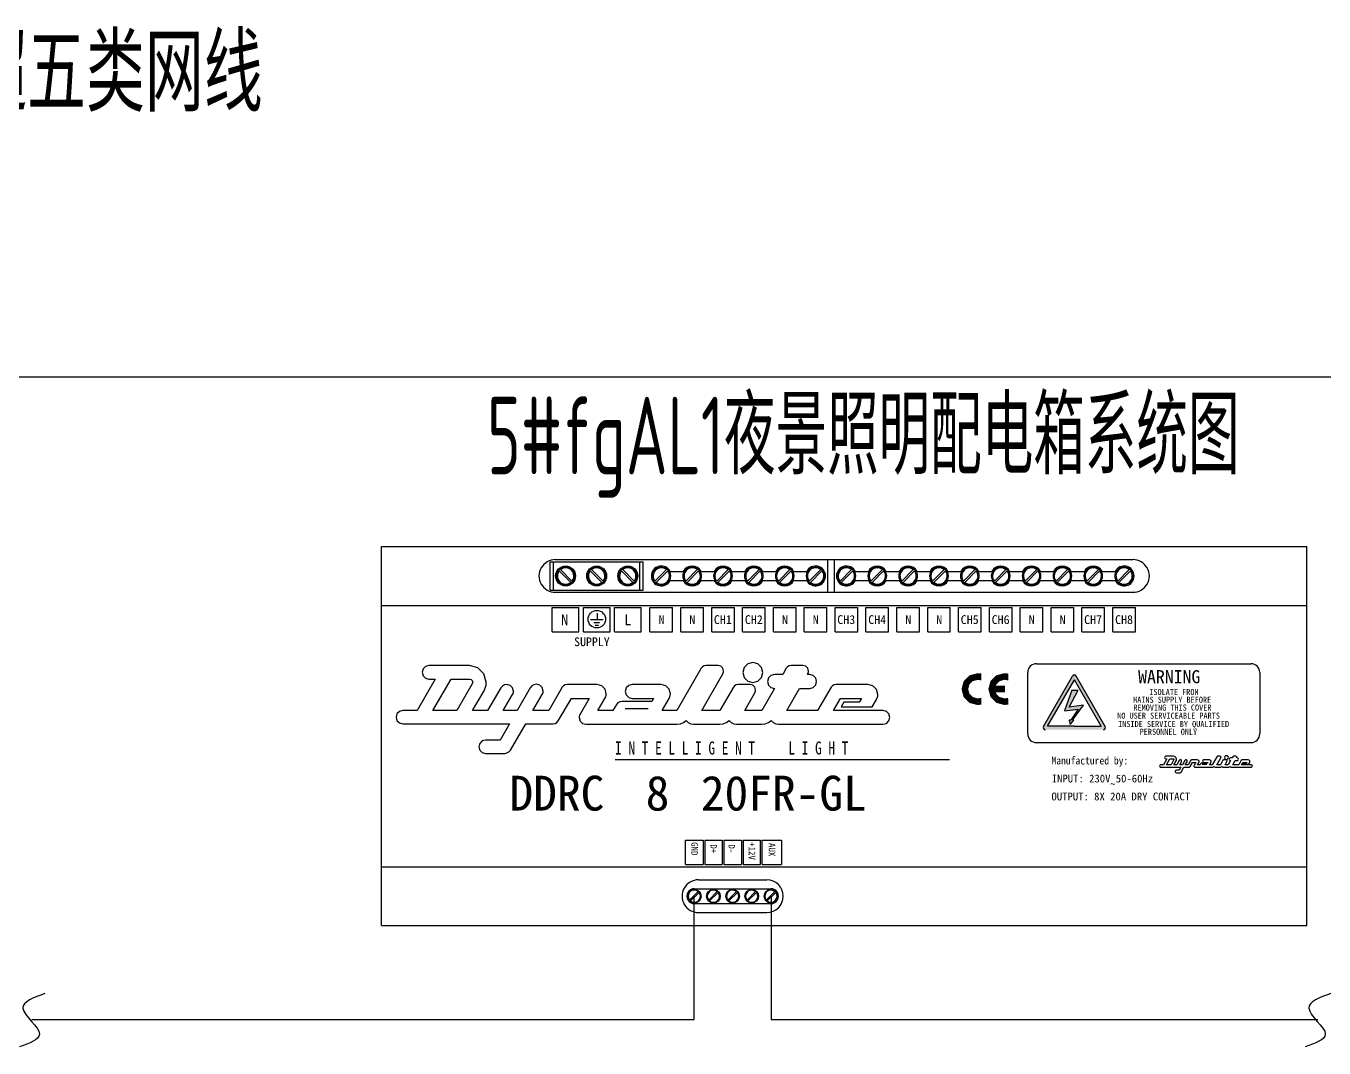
# Model space of a CAD drawing. Header units: millimetres. Extents: x -158656 to -149924, y -51573 to -51018.
# Drawn here: x -156824.8 to -156766.2, y -51272.1 to -51225.9 of the extents above; entities that cross this region are included whole.
import ezdxf

# ---------------------------------------------------------------- set-up
doc = ezdxf.new("R2010")
doc.units = ezdxf.units.MM
doc.header["$MEASUREMENT"] = 0
for name, color, linetype in [('FG-灯具', 3, 'Continuous'), ('kindalt-文字', 7, 'Continuous'), ('TKTEXT', 9, 'Continuous'), ('WIRING', 7, 'Continuous'), ('系统', 7, 'Continuous')]:
    doc.layers.add(name, color=color, linetype=linetype)
doc.styles.add('XD2008', font='xd-hzs.shx', dxfattribs={"width": 0.7, "bigfont": 'xd-hztxt.shx'})

# ---------------------------------------------------------------- blocks, each defined once
blk = doc.blocks.new('A$C3DF868BB')
at = {"layer": 'WIRING', "linetype": 'Continuous', "const_width": 0.0054}
for points in [[(0.0259, 0.0426), (0.0249, 0.0426), (0.0238, 0.0427), (0.0228, 0.0427), (0.0127, 0.04), (0.0055, 0.0328), (0.0028, 0.0227), (0.0055, 0.0126), (0.0127, 0.0054), (0.0228, 0.0027), (0.0239, 0.0027), (0.025, 0.0028), (0.0259, 0.0029), (0.0259, 0.007), (0.0249, 0.0068), (0.0238, 0.0068), (0.0228, 0.0067), (0.0147, 0.0089), (0.009, 0.0147), (0.0068, 0.0227), (0.009, 0.0308), (0.0147, 0.0365), (0.0228, 0.0387), (0.0238, 0.0387), (0.0249, 0.0386), (0.0259, 0.0384)], [(0.0643, 0.0426), (0.0634, 0.0427), (0.0623, 0.0428), (0.0613, 0.0428), (0.0512, 0.0401), (0.044, 0.0329), (0.0413, 0.0228), (0.044, 0.0127), (0.0512, 0.0055), (0.0613, 0.0028), (0.0624, 0.0028), (0.0635, 0.0029), (0.0644, 0.003), (0.0643, 0.007), (0.0633, 0.0069), (0.0623, 0.0068), (0.0613, 0.0068), (0.0532, 0.009), (0.0475, 0.0147), (0.0453, 0.0228), (0.0475, 0.0309), (0.0532, 0.0366), (0.0613, 0.0388), (0.0623, 0.0388), (0.0633, 0.0386), (0.0643, 0.0384)], [(0.0439, 0.0249), (0.0597, 0.0249), (0.0597, 0.0209), (0.0439, 0.0209)]]:
    blk.add_lwpolyline(points, close=True, dxfattribs=at)
at = {"layer": 'WIRING'}
blk.add_solid([(0.0439, 0.0249), (0.0597, 0.0249), (0.0439, 0.0209), (0.0597, 0.0209)], dxfattribs=at)

msp = doc.modelspace()

# ---------------------------------------------------------------- hatches: boundary and pattern name
at = {"layer": 'TKTEXT'}
h = msp.add_hatch(color=0, dxfattribs=at)
edge = h.paths.add_edge_path()
edge.add_ellipse((-156778.792, -51257.597), major_axis=(-0.0006, 0.0983), ratio=1, start_angle=59.66732, end_angle=179.49905)
edge.add_line((-156778.792, -51257.695), (-156777.48, -51257.699))
edge.add_line((-156777.48, -51257.699), (-156776.169, -51257.695))
edge.add_ellipse((-156776.169, -51257.597), major_axis=(0.0002, 0.0983), ratio=1, start_angle=180.27601, end_angle=300.10775)
edge.add_line((-156776.084, -51257.548), (-156777.395, -51255.276))
edge.add_ellipse((-156777.48, -51255.325), major_axis=(0, 0.0983), ratio=1, start_angle=-60, end_angle=60)
edge.add_line((-156777.566, -51255.276), (-156778.877, -51257.548))
h.paths.add_polyline_path([(-156777.48, -51255.443), (-156776.271, -51257.538), (-156777.48, -51257.542), (-156778.69, -51257.538)], flags=16)
h.paths.add_polyline_path([(-156777.597, -51255.917), (-156777.306, -51255.917), (-156777.719, -51256.686), (-156777.071, -51256.591), (-156777.57, -51257.266), (-156777.503, -51257.266), (-156777.678, -51257.455), (-156777.719, -51257.266), (-156777.638, -51257.266), (-156777.314, -51256.767), (-156777.922, -51256.848)], flags=0)

# ---------------------------------------------------------------- linework, layer by layer
at = {"layer": 'FG-灯具'}
msp.add_lwpolyline([(-156929.98, -51241.767), (-156760.663, -51241.767), (-156760.663, -51297.977), (-156929.98, -51297.977)], close=True, dxfattribs=at)
at = {"layer": 'TKTEXT', "color": 0}
for p, q in [((-156808.775, -51266.541), (-156808.775, -51249.428)), ((-156808.775, -51266.541), (-156808.775, -51249.428)), ((-156808.775, -51249.428), (-156766.977, -51249.428)), ((-156766.977, -51266.541), (-156766.977, -51249.428)), ((-156766.977, -51266.541), (-156766.977, -51249.428)), ((-156801.146, -51250.118), (-156796.957, -51250.118)), ((-156801.146, -51251.394), (-156801.146, -51250.118)), ((-156801.007, -51251.394), (-156801.007, -51250.118)), ((-156800.92, -51250.018), (-156774.832, -51250.018)), ((-156800.688, -51250.468), (-156800.17, -51250.987)), ((-156799.283, -51250.468), (-156798.764, -51250.987)), ((-156797.877, -51250.468), (-156797.359, -51250.987)), ((-156797.097, -51251.394), (-156797.097, -51250.118)), ((-156796.957, -51251.394), (-156796.957, -51250.118)), ((-156796.421, -51250.987), (-156795.902, -51250.468)), ((-156795.028, -51250.987), (-156794.509, -51250.468)), ((-156793.634, -51250.987), (-156793.116, -51250.468)), ((-156792.241, -51250.987), (-156791.722, -51250.468)), ((-156790.848, -51250.987), (-156790.329, -51250.468)), ((-156789.455, -51250.987), (-156788.936, -51250.468)), ((-156788.618, -51251.493), (-156788.618, -51250.018)), ((-156788.319, -51251.493), (-156788.319, -51250.018)), ((-156788.061, -51250.987), (-156787.543, -51250.468)), ((-156786.668, -51250.987), (-156786.149, -51250.468)), ((-156785.275, -51250.987), (-156784.756, -51250.468)), ((-156783.882, -51250.987), (-156783.363, -51250.468)), ((-156782.488, -51250.987), (-156781.969, -51250.468)), ((-156781.095, -51250.987), (-156780.576, -51250.468)), ((-156779.702, -51250.987), (-156779.183, -51250.468)), ((-156778.308, -51250.987), (-156777.79, -51250.468)), ((-156776.915, -51250.987), (-156776.396, -51250.468)), ((-156775.522, -51250.987), (-156775.003, -51250.468)), ((-156800.745, -51250.525), (-156800.226, -51251.043)), ((-156799.339, -51250.525), (-156798.82, -51251.043)), ((-156797.934, -51250.525), (-156797.415, -51251.043)), ((-156796.365, -51251.043), (-156795.846, -51250.525)), ((-156795.731, -51250.557), (-156795.142, -51250.557)), ((-156795.731, -51250.955), (-156795.142, -51250.955)), ((-156794.971, -51251.043), (-156794.453, -51250.525)), ((-156794.338, -51250.557), (-156793.749, -51250.557)), ((-156794.338, -51250.955), (-156793.749, -51250.955)), ((-156793.578, -51251.043), (-156793.059, -51250.525)), ((-156792.945, -51250.557), (-156792.356, -51250.557)), ((-156792.945, -51250.955), (-156792.356, -51250.955)), ((-156792.185, -51251.043), (-156791.666, -51250.525)), ((-156791.552, -51250.557), (-156790.962, -51250.557)), ((-156791.552, -51250.955), (-156790.962, -51250.955)), ((-156790.792, -51251.043), (-156790.273, -51250.525)), ((-156790.158, -51250.557), (-156789.569, -51250.557)), ((-156790.158, -51250.955), (-156789.569, -51250.955)), ((-156789.398, -51251.043), (-156788.879, -51250.525)), ((-156788.005, -51251.043), (-156787.486, -51250.525)), ((-156787.372, -51250.557), (-156786.783, -51250.557)), ((-156787.372, -51250.955), (-156786.783, -51250.955)), ((-156786.612, -51251.043), (-156786.093, -51250.525)), ((-156785.978, -51250.557), (-156785.389, -51250.557)), ((-156785.978, -51250.955), (-156785.389, -51250.955)), ((-156785.218, -51251.043), (-156784.7, -51250.525)), ((-156784.585, -51250.557), (-156783.996, -51250.557)), ((-156784.585, -51250.955), (-156783.996, -51250.955)), ((-156783.825, -51251.043), (-156783.306, -51250.525)), ((-156783.192, -51250.557), (-156782.603, -51250.557)), ((-156783.192, -51250.955), (-156782.603, -51250.955)), ((-156782.432, -51251.043), (-156781.913, -51250.525)), ((-156781.799, -51250.557), (-156781.209, -51250.557)), ((-156781.799, -51250.955), (-156781.209, -51250.955)), ((-156781.039, -51251.043), (-156780.52, -51250.525)), ((-156780.405, -51250.557), (-156779.816, -51250.557)), ((-156780.405, -51250.955), (-156779.816, -51250.955)), ((-156779.645, -51251.043), (-156779.127, -51250.525)), ((-156779.012, -51250.557), (-156778.423, -51250.557)), ((-156779.012, -51250.955), (-156778.423, -51250.955)), ((-156778.252, -51251.043), (-156777.733, -51250.525)), ((-156777.619, -51250.557), (-156777.03, -51250.557)), ((-156777.619, -51250.955), (-156777.03, -51250.955)), ((-156776.859, -51251.043), (-156776.34, -51250.525)), ((-156776.225, -51250.557), (-156775.636, -51250.557)), ((-156776.225, -51250.955), (-156775.636, -51250.955)), ((-156775.466, -51251.043), (-156774.947, -51250.525)), ((-156801.146, -51251.394), (-156796.957, -51251.394)), ((-156800.92, -51251.493), (-156774.832, -51251.493)), ((-156808.775, -51252.084), (-156766.977, -51252.084)), ((-156801.06, -51253.283), (-156801.06, -51252.182)), ((-156801.06, -51252.182), (-156799.854, -51252.182)), ((-156799.854, -51253.283), (-156799.854, -51252.182)), ((-156799.655, -51253.283), (-156799.655, -51252.182)), ((-156799.655, -51252.182), (-156798.448, -51252.182)), ((-156798.448, -51253.283), (-156798.448, -51252.182)), ((-156798.249, -51253.283), (-156798.249, -51252.182)), ((-156798.249, -51252.182), (-156797.043, -51252.182)), ((-156797.043, -51253.283), (-156797.043, -51252.182)), ((-156796.645, -51253.283), (-156796.645, -51252.182)), ((-156796.645, -51252.182), (-156795.622, -51252.182)), ((-156795.622, -51253.283), (-156795.622, -51252.182)), ((-156795.252, -51253.283), (-156795.252, -51252.182)), ((-156795.252, -51252.182), (-156794.229, -51252.182)), ((-156794.229, -51253.283), (-156794.229, -51252.182)), ((-156793.858, -51253.283), (-156793.858, -51252.182)), ((-156793.858, -51252.182), (-156792.835, -51252.182)), ((-156792.835, -51253.283), (-156792.835, -51252.182)), ((-156792.465, -51253.283), (-156792.465, -51252.182)), ((-156792.465, -51252.182), (-156791.442, -51252.182)), ((-156791.442, -51253.283), (-156791.442, -51252.182)), ((-156791.072, -51253.283), (-156791.072, -51252.182)), ((-156791.072, -51252.182), (-156790.049, -51252.182)), ((-156790.049, -51253.283), (-156790.049, -51252.182)), ((-156789.678, -51253.283), (-156789.678, -51252.182)), ((-156789.678, -51252.182), (-156788.656, -51252.182)), ((-156788.656, -51253.283), (-156788.656, -51252.182)), ((-156788.285, -51253.283), (-156788.285, -51252.182)), ((-156788.285, -51252.182), (-156787.262, -51252.182)), ((-156787.262, -51253.283), (-156787.262, -51252.182)), ((-156786.892, -51253.283), (-156786.892, -51252.182)), ((-156786.892, -51252.182), (-156785.869, -51252.182)), ((-156785.869, -51253.283), (-156785.869, -51252.182)), ((-156785.499, -51253.283), (-156785.499, -51252.182)), ((-156785.499, -51252.182), (-156784.476, -51252.182)), ((-156784.476, -51253.283), (-156784.476, -51252.182)), ((-156784.105, -51253.283), (-156784.105, -51252.182)), ((-156784.105, -51252.182), (-156783.083, -51252.182)), ((-156783.083, -51253.283), (-156783.083, -51252.182)), ((-156782.712, -51253.283), (-156782.712, -51252.182)), ((-156782.712, -51252.182), (-156781.689, -51252.182)), ((-156781.689, -51253.283), (-156781.689, -51252.182)), ((-156781.319, -51253.283), (-156781.319, -51252.182)), ((-156781.319, -51252.182), (-156780.296, -51252.182)), ((-156780.296, -51253.283), (-156780.296, -51252.182)), ((-156779.926, -51253.283), (-156779.926, -51252.182)), ((-156779.926, -51252.182), (-156778.903, -51252.182)), ((-156778.903, -51253.283), (-156778.903, -51252.182)), ((-156778.532, -51253.283), (-156778.532, -51252.182)), ((-156778.532, -51252.182), (-156777.509, -51252.182)), ((-156777.509, -51253.283), (-156777.509, -51252.182)), ((-156777.139, -51253.283), (-156777.139, -51252.182)), ((-156777.139, -51252.182), (-156776.116, -51252.182)), ((-156776.116, -51253.283), (-156776.116, -51252.182)), ((-156775.746, -51253.283), (-156775.746, -51252.182)), ((-156775.746, -51252.182), (-156774.723, -51252.182)), ((-156774.723, -51253.283), (-156774.723, -51252.182)), ((-156801.06, -51253.283), (-156799.854, -51253.283)), ((-156799.655, -51253.283), (-156798.448, -51253.283)), ((-156798.249, -51253.283), (-156797.043, -51253.283)), ((-156796.645, -51253.283), (-156795.622, -51253.283)), ((-156795.252, -51253.283), (-156794.229, -51253.283)), ((-156793.858, -51253.283), (-156792.835, -51253.283)), ((-156792.465, -51253.283), (-156791.442, -51253.283)), ((-156791.072, -51253.283), (-156790.049, -51253.283)), ((-156789.678, -51253.283), (-156788.656, -51253.283)), ((-156788.285, -51253.283), (-156787.262, -51253.283)), ((-156786.892, -51253.283), (-156785.869, -51253.283)), ((-156785.499, -51253.283), (-156784.476, -51253.283)), ((-156784.105, -51253.283), (-156783.083, -51253.283)), ((-156782.712, -51253.283), (-156781.689, -51253.283)), ((-156781.319, -51253.283), (-156780.296, -51253.283)), ((-156779.926, -51253.283), (-156778.903, -51253.283)), ((-156778.532, -51253.283), (-156777.509, -51253.283)), ((-156777.139, -51253.283), (-156776.116, -51253.283)), ((-156775.746, -51253.283), (-156774.723, -51253.283)), ((-156806.891, -51254.949), (-156806.932, -51255.103)), ((-156806.932, -51255.103), (-156806.891, -51255.259)), ((-156806.783, -51254.838), (-156806.891, -51254.949)), ((-156806.631, -51254.795), (-156806.783, -51254.838)), ((-156806.63, -51254.795), (-156806.631, -51254.795)), ((-156806.631, -51254.795), (-156806.628, -51254.795)), ((-156804.793, -51254.795), (-156806.631, -51254.795)), ((-156806.628, -51254.795), (-156806.63, -51254.795)), ((-156804.412, -51254.901), (-156804.793, -51254.795)), ((-156804.141, -51255.171), (-156804.412, -51254.901)), ((-156804.037, -51255.551), (-156804.141, -51255.171)), ((-156794.328, -51254.923), (-156795.429, -51256.825)), ((-156794.271, -51254.856), (-156794.328, -51254.923)), ((-156794.309, -51256.825), (-156793.354, -51255.173)), ((-156794.196, -51254.811), (-156794.271, -51254.856)), ((-156794.11, -51254.795), (-156794.196, -51254.811)), ((-156793.572, -51254.795), (-156794.11, -51254.795)), ((-156793.445, -51254.833), (-156793.572, -51254.795)), ((-156793.356, -51254.922), (-156793.445, -51254.833)), ((-156793.322, -51255.045), (-156793.356, -51254.922)), ((-156793.354, -51255.173), (-156793.337, -51255.133)), ((-156793.337, -51255.133), (-156793.326, -51255.089)), ((-156793.326, -51255.089), (-156793.322, -51255.045)), ((-156792.39, -51254.889), (-156792.451, -51255.115)), ((-156792.451, -51255.115), (-156792.39, -51255.341)), ((-156792.229, -51254.728), (-156792.39, -51254.889)), ((-156792.003, -51254.667), (-156792.229, -51254.728)), ((-156791.777, -51254.728), (-156792.003, -51254.667)), ((-156791.616, -51254.889), (-156791.777, -51254.728)), ((-156791.554, -51255.115), (-156791.616, -51254.889)), ((-156791.616, -51255.341), (-156791.554, -51255.115)), ((-156790.491, -51254.923), (-156790.645, -51255.205)), ((-156790.435, -51254.856), (-156790.491, -51254.923)), ((-156790.36, -51254.811), (-156790.435, -51254.856)), ((-156790.274, -51254.795), (-156790.36, -51254.811)), ((-156789.736, -51254.795), (-156790.274, -51254.795)), ((-156789.611, -51254.833), (-156789.736, -51254.795)), ((-156789.521, -51254.924), (-156789.611, -51254.833)), ((-156789.537, -51255.205), (-156789.518, -51255.167)), ((-156789.486, -51255.051), (-156789.521, -51254.924)), ((-156789.518, -51255.167), (-156789.501, -51255.128)), ((-156789.501, -51255.128), (-156789.49, -51255.09)), ((-156789.49, -51255.09), (-156789.486, -51255.051)), ((-156779.586, -51257.888), (-156779.586, -51255.109)), ((-156779.193, -51254.716), (-156769.503, -51254.716)), ((-156769.11, -51255.109), (-156769.11, -51257.888)), ((-156806.343, -51255.41), (-156807.157, -51256.825)), ((-156806.891, -51255.259), (-156806.783, -51255.369)), ((-156806.783, -51255.369), (-156806.631, -51255.41)), ((-156806.631, -51255.41), (-156806.63, -51255.41)), ((-156806.63, -51255.41), (-156806.627, -51255.41)), ((-156806.627, -51255.41), (-156806.625, -51255.41)), ((-156806.625, -51255.41), (-156806.343, -51255.41)), ((-156806.452, -51256.825), (-156805.626, -51255.41)), ((-156805.626, -51255.41), (-156804.793, -51255.41)), ((-156804.671, -51255.621), (-156805.37, -51256.825)), ((-156804.793, -51255.41), (-156804.722, -51255.429)), ((-156804.722, -51255.429), (-156804.672, -51255.48)), ((-156804.672, -51255.48), (-156804.652, -51255.551)), ((-156804.661, -51255.6), (-156804.671, -51255.621)), ((-156804.654, -51255.576), (-156804.661, -51255.6)), ((-156804.652, -51255.551), (-156804.654, -51255.576)), ((-156804.085, -51255.814), (-156804.05, -51255.685)), ((-156804.05, -51255.685), (-156804.037, -51255.551)), ((-156803.311, -51255.725), (-156803.378, -51255.807)), ((-156803.22, -51255.672), (-156803.311, -51255.725)), ((-156803.115, -51255.653), (-156803.22, -51255.672)), ((-156802.959, -51255.694), (-156803.115, -51255.653)), ((-156802.849, -51255.802), (-156802.959, -51255.694)), ((-156801.981, -51255.72), (-156802.052, -51255.807)), ((-156801.886, -51255.666), (-156801.981, -51255.72)), ((-156801.776, -51255.647), (-156801.886, -51255.666)), ((-156801.62, -51255.688), (-156801.776, -51255.647)), ((-156801.51, -51255.798), (-156801.62, -51255.688)), ((-156800.611, -51255.781), (-156801.219, -51256.825)), ((-156800.553, -51255.714), (-156800.611, -51255.781)), ((-156800.473, -51255.67), (-156800.553, -51255.714)), ((-156800.38, -51255.653), (-156800.473, -51255.67)), ((-156799.035, -51255.653), (-156800.38, -51255.653)), ((-156798.825, -51255.71), (-156799.035, -51255.653)), ((-156798.676, -51255.859), (-156798.825, -51255.71)), ((-156797.605, -51255.696), (-156797.718, -51255.809)), ((-156797.447, -51255.653), (-156797.605, -51255.696)), ((-156796.14, -51255.653), (-156797.447, -51255.653)), ((-156795.93, -51255.71), (-156796.14, -51255.653)), ((-156795.781, -51255.859), (-156795.93, -51255.71)), ((-156792.88, -51255.775), (-156793.489, -51256.825)), ((-156792.824, -51255.709), (-156792.88, -51255.775)), ((-156792.749, -51255.668), (-156792.824, -51255.709)), ((-156792.663, -51255.653), (-156792.749, -51255.668)), ((-156792.125, -51255.653), (-156792.663, -51255.653)), ((-156792.39, -51255.341), (-156792.229, -51255.502)), ((-156792.229, -51255.502), (-156792.003, -51255.564)), ((-156792, -51255.687), (-156792.125, -51255.653)), ((-156792.003, -51255.564), (-156791.777, -51255.502)), ((-156791.91, -51255.776), (-156792, -51255.687)), ((-156791.875, -51255.903), (-156791.91, -51255.776)), ((-156791.777, -51255.502), (-156791.616, -51255.341)), ((-156791.3, -51255.361), (-156791.343, -51255.519)), ((-156791.343, -51255.519), (-156791.3, -51255.682)), ((-156791.188, -51255.248), (-156791.3, -51255.361)), ((-156791.3, -51255.682), (-156791.188, -51255.796)), ((-156791.029, -51255.205), (-156791.188, -51255.248)), ((-156790.645, -51255.205), (-156791.029, -51255.205)), ((-156789.486, -51255.205), (-156789.537, -51255.205)), ((-156789.428, -51255.211), (-156789.486, -51255.205)), ((-156789.274, -51255.254), (-156789.428, -51255.211)), ((-156789.163, -51255.365), (-156789.274, -51255.254)), ((-156789.274, -51255.79), (-156789.163, -51255.677)), ((-156789.121, -51255.519), (-156789.163, -51255.365)), ((-156789.163, -51255.677), (-156789.121, -51255.519)), ((-156788.461, -51255.775), (-156789.076, -51256.825)), ((-156788.405, -51255.709), (-156788.461, -51255.775)), ((-156788.33, -51255.668), (-156788.405, -51255.709)), ((-156788.243, -51255.653), (-156788.33, -51255.668)), ((-156786.802, -51255.653), (-156788.243, -51255.653)), ((-156786.575, -51255.714), (-156786.802, -51255.653)), ((-156786.415, -51255.874), (-156786.575, -51255.714)), ((-156778.877, -51257.548), (-156777.566, -51255.276)), ((-156778.69, -51257.538), (-156777.48, -51255.443)), ((-156776.271, -51257.538), (-156777.48, -51255.443)), ((-156776.084, -51257.548), (-156777.395, -51255.276)), ((-156804.665, -51256.825), (-156804.14, -51255.935)), ((-156804.14, -51255.935), (-156804.085, -51255.814)), ((-156803.378, -51255.807), (-156803.98, -51256.825)), ((-156803.275, -51256.825), (-156802.852, -51256.114)), ((-156802.852, -51256.114), (-156802.827, -51256.066)), ((-156802.808, -51255.954), (-156802.849, -51255.802)), ((-156802.827, -51256.066), (-156802.812, -51256.012)), ((-156802.812, -51256.012), (-156802.808, -51255.954)), ((-156802.052, -51255.807), (-156802.641, -51256.825)), ((-156801.937, -51256.825), (-156801.514, -51256.114)), ((-156801.514, -51256.114), (-156801.488, -51256.066)), ((-156801.469, -51255.954), (-156801.51, -51255.798)), ((-156801.488, -51256.066), (-156801.474, -51256.012)), ((-156801.474, -51256.012), (-156801.469, -51255.954)), ((-156800.784, -51257.299), (-156800.188, -51256.281)), ((-156800.188, -51256.281), (-156799.388, -51256.281)), ((-156799.388, -51256.281), (-156799.804, -51256.998)), ((-156798.997, -51256.825), (-156798.677, -51256.287)), ((-156798.677, -51256.287), (-156798.645, -51256.217)), ((-156798.619, -51256.07), (-156798.676, -51255.859)), ((-156798.645, -51256.217), (-156798.625, -51256.145)), ((-156798.625, -51256.145), (-156798.619, -51256.07)), ((-156797.718, -51255.809), (-156797.761, -51255.967)), ((-156797.761, -51255.967), (-156797.718, -51256.125)), ((-156797.718, -51256.125), (-156797.605, -51256.238)), ((-156797.605, -51256.238), (-156797.447, -51256.281)), ((-156797.447, -51256.281), (-156796.48, -51256.281)), ((-156796.48, -51256.281), (-156796.569, -51256.428)), ((-156796.089, -51256.825), (-156795.782, -51256.281)), ((-156795.782, -51256.281), (-156795.75, -51256.215)), ((-156795.724, -51256.07), (-156795.781, -51255.859)), ((-156795.75, -51256.215), (-156795.73, -51256.144)), ((-156795.73, -51256.144), (-156795.724, -51256.07)), ((-156792.368, -51256.825), (-156791.907, -51256.025)), ((-156791.907, -51256.025), (-156791.89, -51255.986)), ((-156791.89, -51255.986), (-156791.879, -51255.946)), ((-156791.879, -51255.946), (-156791.875, -51255.903)), ((-156791.016, -51255.839), (-156791.593, -51256.825)), ((-156791.188, -51255.796), (-156791.029, -51255.839)), ((-156791.029, -51255.839), (-156791.016, -51255.839)), ((-156790.466, -51256.825), (-156789.896, -51255.839)), ((-156789.896, -51255.839), (-156789.486, -51255.839)), ((-156789.486, -51255.839), (-156789.428, -51255.833)), ((-156789.428, -51255.833), (-156789.274, -51255.79)), ((-156788.365, -51256.825), (-156788.045, -51256.281)), ((-156788.045, -51256.281), (-156787.097, -51256.281)), ((-156787.097, -51256.281), (-156787.193, -51256.448)), ((-156786.61, -51256.665), (-156786.411, -51256.326)), ((-156786.354, -51256.102), (-156786.415, -51255.874)), ((-156786.411, -51256.326), (-156786.379, -51256.254)), ((-156786.379, -51256.254), (-156786.36, -51256.178)), ((-156786.36, -51256.178), (-156786.354, -51256.102)), ((-156777.597, -51255.917), (-156777.922, -51256.848)), ((-156777.719, -51256.686), (-156777.306, -51255.917)), ((-156777.597, -51255.917), (-156777.306, -51255.917)), ((-156807.962, -51256.867), (-156808.07, -51256.976)), ((-156807.81, -51256.825), (-156807.962, -51256.867)), ((-156807.157, -51256.825), (-156807.81, -51256.825)), ((-156805.37, -51256.825), (-156806.452, -51256.825)), ((-156803.98, -51256.825), (-156804.665, -51256.825)), ((-156802.641, -51256.825), (-156803.275, -51256.825)), ((-156801.219, -51256.825), (-156801.937, -51256.825)), ((-156798.318, -51256.825), (-156798.997, -51256.825)), ((-156798.151, -51256.556), (-156798.318, -51256.825)), ((-156798.093, -51256.489), (-156798.151, -51256.556)), ((-156798.013, -51256.444), (-156798.093, -51256.489)), ((-156797.921, -51256.428), (-156798.013, -51256.444)), ((-156796.569, -51256.428), (-156797.921, -51256.428)), ((-156796.72, -51256.755), (-156797.771, -51256.755)), ((-156795.429, -51256.825), (-156796.089, -51256.825)), ((-156793.489, -51256.825), (-156794.309, -51256.825)), ((-156791.593, -51256.825), (-156792.368, -51256.825)), ((-156789.076, -51256.825), (-156790.466, -51256.825)), ((-156786.136, -51256.825), (-156788.365, -51256.825)), ((-156787.897, -51256.448), (-156788.019, -51256.665)), ((-156788.019, -51256.665), (-156786.61, -51256.665)), ((-156787.193, -51256.448), (-156787.897, -51256.448)), ((-156786.134, -51256.825), (-156786.136, -51256.825)), ((-156786.131, -51256.825), (-156786.134, -51256.825)), ((-156786.13, -51256.825), (-156786.131, -51256.825)), ((-156785.971, -51256.868), (-156786.13, -51256.825)), ((-156785.859, -51256.981), (-156785.971, -51256.868)), ((-156777.922, -51256.848), (-156777.314, -51256.767)), ((-156777.071, -51256.591), (-156777.719, -51256.686)), ((-156777.314, -51256.767), (-156777.638, -51257.266)), ((-156777.57, -51257.266), (-156777.071, -51256.591)), ((-156808.07, -51256.976), (-156808.111, -51257.133)), ((-156808.111, -51257.133), (-156808.07, -51257.285)), ((-156808.07, -51257.285), (-156807.962, -51257.393)), ((-156807.962, -51257.393), (-156807.81, -51257.434)), ((-156807.81, -51257.434), (-156802.993, -51257.434)), ((-156802.993, -51257.434), (-156803.416, -51258.164)), ((-156802.949, -51258.619), (-156802.257, -51257.434)), ((-156802.257, -51257.434), (-156801.021, -51257.434)), ((-156801.021, -51257.434), (-156800.928, -51257.418)), ((-156800.928, -51257.418), (-156800.847, -51257.371)), ((-156800.847, -51257.371), (-156800.784, -51257.299)), ((-156799.838, -51257.099), (-156799.842, -51257.152)), ((-156799.842, -51257.152), (-156799.801, -51257.304)), ((-156799.825, -51257.047), (-156799.838, -51257.099)), ((-156799.804, -51256.998), (-156799.825, -51257.047)), ((-156799.801, -51257.304), (-156799.693, -51257.412)), ((-156799.693, -51257.412), (-156799.541, -51257.453)), ((-156799.541, -51257.453), (-156795.442, -51257.453)), ((-156795.442, -51257.453), (-156795.44, -51257.453)), ((-156795.44, -51257.453), (-156795.436, -51257.453)), ((-156795.436, -51257.453), (-156795.429, -51257.453)), ((-156795.429, -51257.453), (-156795.273, -51257.433)), ((-156795.273, -51257.433), (-156795.129, -51257.373)), ((-156795.129, -51257.373), (-156795.007, -51257.28)), ((-156795.007, -51257.28), (-156794.916, -51257.373)), ((-156794.916, -51257.373), (-156794.803, -51257.433)), ((-156794.803, -51257.433), (-156794.674, -51257.453)), ((-156794.674, -51257.453), (-156794.672, -51257.453)), ((-156794.672, -51257.453), (-156794.667, -51257.453)), ((-156794.667, -51257.453), (-156794.661, -51257.453)), ((-156794.661, -51257.453), (-156793.508, -51257.453)), ((-156793.508, -51257.453), (-156793.502, -51257.453)), ((-156793.502, -51257.453), (-156793.497, -51257.453)), ((-156793.497, -51257.453), (-156793.495, -51257.453)), ((-156793.495, -51257.453), (-156793.338, -51257.433)), ((-156793.338, -51257.433), (-156793.193, -51257.373)), ((-156793.193, -51257.373), (-156793.066, -51257.28)), ((-156793.066, -51257.28), (-156792.979, -51257.373)), ((-156792.979, -51257.373), (-156792.865, -51257.433)), ((-156792.865, -51257.433), (-156792.739, -51257.453)), ((-156792.739, -51257.453), (-156792.735, -51257.453)), ((-156792.735, -51257.453), (-156792.731, -51257.453)), ((-156792.731, -51257.453), (-156792.727, -51257.453)), ((-156792.727, -51257.453), (-156791.612, -51257.453)), ((-156791.612, -51257.453), (-156791.606, -51257.453)), ((-156791.606, -51257.453), (-156791.599, -51257.453)), ((-156791.599, -51257.453), (-156791.593, -51257.453)), ((-156791.593, -51257.453), (-156791.441, -51257.433)), ((-156791.441, -51257.433), (-156791.297, -51257.373)), ((-156791.297, -51257.373), (-156791.17, -51257.28)), ((-156791.17, -51257.28), (-156791.08, -51257.373)), ((-156791.08, -51257.373), (-156790.968, -51257.433)), ((-156790.968, -51257.433), (-156790.844, -51257.453)), ((-156790.844, -51257.453), (-156790.837, -51257.453)), ((-156790.837, -51257.453), (-156790.833, -51257.453)), ((-156790.833, -51257.453), (-156790.831, -51257.453)), ((-156790.831, -51257.453), (-156786.136, -51257.453)), ((-156786.136, -51257.453), (-156786.134, -51257.453)), ((-156786.134, -51257.453), (-156786.131, -51257.453)), ((-156786.131, -51257.453), (-156786.13, -51257.453)), ((-156786.13, -51257.453), (-156785.971, -51257.41)), ((-156785.971, -51257.41), (-156785.859, -51257.297)), ((-156785.816, -51257.139), (-156785.859, -51256.981)), ((-156785.859, -51257.297), (-156785.816, -51257.139)), ((-156777.48, -51257.542), (-156778.69, -51257.538)), ((-156777.719, -51257.266), (-156777.678, -51257.455)), ((-156777.638, -51257.266), (-156777.719, -51257.266)), ((-156777.678, -51257.455), (-156777.503, -51257.266)), ((-156777.503, -51257.266), (-156777.57, -51257.266)), ((-156777.481, -51257.542), (-156776.271, -51257.538)), ((-156804.331, -51258.313), (-156804.37, -51258.465)), ((-156804.37, -51258.465), (-156804.331, -51258.617)), ((-156804.226, -51258.205), (-156804.331, -51258.313)), ((-156804.331, -51258.617), (-156804.226, -51258.725)), ((-156804.076, -51258.164), (-156804.226, -51258.205)), ((-156803.416, -51258.164), (-156804.076, -51258.164)), ((-156803.106, -51258.748), (-156803.018, -51258.697)), ((-156803.018, -51258.697), (-156802.949, -51258.619)), ((-156769.503, -51258.282), (-156779.193, -51258.282)), ((-156804.226, -51258.725), (-156804.076, -51258.766)), ((-156804.076, -51258.766), (-156803.205, -51258.766)), ((-156803.205, -51258.766), (-156803.106, -51258.748)), ((-156798.213, -51259.035), (-156783.113, -51259.035)), ((-156773.623, -51259.303), (-156773.631, -51259.332)), ((-156773.603, -51259.282), (-156773.623, -51259.303)), ((-156773.574, -51259.275), (-156773.603, -51259.282)), ((-156773.452, -51259.275), (-156773.574, -51259.275)), ((-156773.299, -51259.009), (-156773.452, -51259.275)), ((-156773.402, -51258.923), (-156773.41, -51258.952)), ((-156773.41, -51258.952), (-156773.402, -51258.981)), ((-156773.382, -51258.902), (-156773.402, -51258.923)), ((-156773.402, -51258.981), (-156773.382, -51259.001)), ((-156773.353, -51258.894), (-156773.382, -51258.902)), ((-156773.382, -51259.001), (-156773.353, -51259.009)), ((-156773.353, -51258.894), (-156773.353, -51258.894)), ((-156773.353, -51258.894), (-156773.353, -51258.894)), ((-156773.353, -51258.894), (-156773.353, -51258.894)), ((-156773.009, -51258.894), (-156773.353, -51258.894)), ((-156773.353, -51259.009), (-156773.352, -51259.009)), ((-156773.353, -51259.009), (-156773.353, -51259.009)), ((-156773.352, -51259.009), (-156773.299, -51259.009)), ((-156773.352, -51259.009), (-156773.352, -51259.009)), ((-156773.32, -51259.275), (-156773.165, -51259.009)), ((-156773.117, -51259.275), (-156773.32, -51259.275)), ((-156773.165, -51259.009), (-156773.009, -51259.009)), ((-156772.986, -51259.049), (-156773.117, -51259.275)), ((-156772.937, -51258.914), (-156773.009, -51258.894)), ((-156773.009, -51259.009), (-156772.995, -51259.013)), ((-156772.995, -51259.013), (-156772.986, -51259.022)), ((-156772.986, -51259.022), (-156772.982, -51259.036)), ((-156772.984, -51259.045), (-156772.986, -51259.049)), ((-156772.985, -51259.275), (-156772.886, -51259.108)), ((-156772.856, -51259.275), (-156772.985, -51259.275)), ((-156772.983, -51259.04), (-156772.984, -51259.045)), ((-156772.982, -51259.036), (-156772.983, -51259.04)), ((-156772.886, -51258.964), (-156772.937, -51258.914)), ((-156772.867, -51259.036), (-156772.886, -51258.964)), ((-156772.886, -51259.108), (-156772.876, -51259.085)), ((-156772.876, -51259.085), (-156772.869, -51259.061)), ((-156772.869, -51259.061), (-156772.867, -51259.036)), ((-156772.743, -51259.084), (-156772.856, -51259.275)), ((-156772.731, -51259.068), (-156772.743, -51259.084)), ((-156772.714, -51259.058), (-156772.731, -51259.068)), ((-156772.724, -51259.275), (-156772.645, -51259.141)), ((-156772.605, -51259.275), (-156772.724, -51259.275)), ((-156772.694, -51259.055), (-156772.714, -51259.058)), ((-156772.665, -51259.063), (-156772.694, -51259.055)), ((-156772.644, -51259.083), (-156772.665, -51259.063)), ((-156772.645, -51259.141), (-156772.64, -51259.132)), ((-156772.636, -51259.111), (-156772.644, -51259.083)), ((-156772.64, -51259.132), (-156772.637, -51259.122)), ((-156772.637, -51259.122), (-156772.636, -51259.111)), ((-156772.495, -51259.084), (-156772.605, -51259.275)), ((-156772.481, -51259.067), (-156772.495, -51259.084)), ((-156772.464, -51259.057), (-156772.481, -51259.067)), ((-156772.473, -51259.275), (-156772.394, -51259.141)), ((-156772.339, -51259.275), (-156772.473, -51259.275)), ((-156772.443, -51259.054), (-156772.464, -51259.057)), ((-156772.414, -51259.061), (-156772.443, -51259.054)), ((-156772.393, -51259.082), (-156772.414, -51259.061)), ((-156772.394, -51259.141), (-156772.389, -51259.132)), ((-156772.385, -51259.111), (-156772.393, -51259.082)), ((-156772.389, -51259.132), (-156772.386, -51259.122)), ((-156772.386, -51259.122), (-156772.385, -51259.111)), ((-156772.225, -51259.079), (-156772.339, -51259.275)), ((-156772.257, -51259.363), (-156772.145, -51259.173)), ((-156772.214, -51259.066), (-156772.225, -51259.079)), ((-156772.199, -51259.058), (-156772.214, -51259.066)), ((-156772.181, -51259.055), (-156772.199, -51259.058)), ((-156771.929, -51259.055), (-156772.181, -51259.055)), ((-156772.145, -51259.173), (-156771.995, -51259.173)), ((-156771.995, -51259.173), (-156772.073, -51259.307)), ((-156771.89, -51259.065), (-156771.929, -51259.055)), ((-156771.922, -51259.275), (-156771.862, -51259.174)), ((-156771.795, -51259.275), (-156771.922, -51259.275)), ((-156771.862, -51259.093), (-156771.89, -51259.065)), ((-156771.851, -51259.133), (-156771.862, -51259.093)), ((-156771.862, -51259.174), (-156771.856, -51259.161)), ((-156771.856, -51259.161), (-156771.852, -51259.147)), ((-156771.852, -51259.147), (-156771.851, -51259.133)), ((-156771.763, -51259.224), (-156771.795, -51259.275)), ((-156771.752, -51259.212), (-156771.763, -51259.224)), ((-156771.738, -51259.203), (-156771.752, -51259.212)), ((-156771.72, -51259.2), (-156771.738, -51259.203)), ((-156771.467, -51259.2), (-156771.72, -51259.2)), ((-156771.495, -51259.261), (-156771.706, -51259.261)), ((-156771.682, -51259.084), (-156771.69, -51259.114)), ((-156771.69, -51259.114), (-156771.682, -51259.143)), ((-156771.661, -51259.063), (-156771.682, -51259.084)), ((-156771.682, -51259.143), (-156771.661, -51259.165)), ((-156771.631, -51259.055), (-156771.661, -51259.063)), ((-156771.661, -51259.165), (-156771.631, -51259.173)), ((-156771.386, -51259.055), (-156771.631, -51259.055)), ((-156771.631, -51259.173), (-156771.45, -51259.173)), ((-156771.45, -51259.173), (-156771.467, -51259.2)), ((-156771.347, -51259.065), (-156771.386, -51259.055)), ((-156771.377, -51259.275), (-156771.319, -51259.173)), ((-156771.253, -51259.275), (-156771.377, -51259.275)), ((-156771.319, -51259.093), (-156771.347, -51259.065)), ((-156771.308, -51259.133), (-156771.319, -51259.093)), ((-156771.319, -51259.173), (-156771.313, -51259.16)), ((-156771.313, -51259.16), (-156771.309, -51259.147)), ((-156771.309, -51259.147), (-156771.308, -51259.133)), ((-156771.046, -51258.918), (-156771.253, -51259.275)), ((-156771.036, -51258.905), (-156771.046, -51258.918)), ((-156771.043, -51259.275), (-156770.864, -51258.965)), ((-156770.889, -51259.275), (-156771.043, -51259.275)), ((-156771.022, -51258.897), (-156771.036, -51258.905)), ((-156771.006, -51258.894), (-156771.022, -51258.897)), ((-156770.905, -51258.894), (-156771.006, -51258.894)), ((-156770.881, -51258.901), (-156770.905, -51258.894)), ((-156770.775, -51259.078), (-156770.889, -51259.275)), ((-156770.864, -51258.918), (-156770.881, -51258.901)), ((-156770.858, -51258.941), (-156770.864, -51258.918)), ((-156770.864, -51258.965), (-156770.861, -51258.957)), ((-156770.861, -51258.957), (-156770.859, -51258.949)), ((-156770.859, -51258.949), (-156770.858, -51258.941)), ((-156770.764, -51259.065), (-156770.775, -51259.078)), ((-156770.75, -51259.058), (-156770.764, -51259.065)), ((-156770.734, -51259.055), (-156770.75, -51259.058)), ((-156770.633, -51259.055), (-156770.734, -51259.055)), ((-156770.683, -51258.912), (-156770.695, -51258.954)), ((-156770.695, -51258.954), (-156770.683, -51258.996)), ((-156770.653, -51258.881), (-156770.683, -51258.912)), ((-156770.683, -51258.996), (-156770.653, -51259.027)), ((-156770.679, -51259.275), (-156770.593, -51259.125)), ((-156770.534, -51259.275), (-156770.679, -51259.275)), ((-156770.611, -51258.87), (-156770.653, -51258.881)), ((-156770.653, -51259.027), (-156770.611, -51259.038)), ((-156770.61, -51259.061), (-156770.633, -51259.055)), ((-156770.568, -51258.881), (-156770.611, -51258.87)), ((-156770.611, -51259.038), (-156770.568, -51259.027)), ((-156770.593, -51259.078), (-156770.61, -51259.061)), ((-156770.587, -51259.102), (-156770.593, -51259.078)), ((-156770.593, -51259.125), (-156770.589, -51259.117)), ((-156770.589, -51259.117), (-156770.587, -51259.11)), ((-156770.587, -51259.11), (-156770.587, -51259.102)), ((-156770.538, -51258.912), (-156770.568, -51258.881)), ((-156770.568, -51259.027), (-156770.538, -51258.996)), ((-156770.526, -51258.954), (-156770.538, -51258.912)), ((-156770.538, -51258.996), (-156770.526, -51258.954)), ((-156770.426, -51259.09), (-156770.534, -51259.275)), ((-156770.479, -51259), (-156770.487, -51259.03)), ((-156770.487, -51259.03), (-156770.479, -51259.06)), ((-156770.458, -51258.979), (-156770.479, -51259)), ((-156770.479, -51259.06), (-156770.458, -51259.082)), ((-156770.428, -51258.971), (-156770.458, -51258.979)), ((-156770.458, -51259.082), (-156770.428, -51259.09)), ((-156770.356, -51258.971), (-156770.428, -51258.971)), ((-156770.428, -51259.09), (-156770.426, -51259.09)), ((-156770.327, -51258.918), (-156770.356, -51258.971)), ((-156770.317, -51258.905), (-156770.327, -51258.918)), ((-156770.322, -51259.275), (-156770.215, -51259.09)), ((-156770.062, -51259.275), (-156770.322, -51259.275)), ((-156770.302, -51258.897), (-156770.317, -51258.905)), ((-156770.286, -51258.894), (-156770.302, -51258.897)), ((-156770.185, -51258.894), (-156770.286, -51258.894)), ((-156770.215, -51259.09), (-156770.139, -51259.09)), ((-156770.162, -51258.901), (-156770.185, -51258.894)), ((-156770.145, -51258.918), (-156770.162, -51258.901)), ((-156770.148, -51258.971), (-156770.145, -51258.964)), ((-156770.139, -51258.971), (-156770.148, -51258.971)), ((-156770.139, -51258.942), (-156770.145, -51258.918)), ((-156770.145, -51258.964), (-156770.141, -51258.956)), ((-156770.141, -51258.956), (-156770.139, -51258.949)), ((-156770.139, -51258.949), (-156770.139, -51258.942)), ((-156770.128, -51258.972), (-156770.139, -51258.971)), ((-156770.139, -51259.09), (-156770.128, -51259.088)), ((-156770.099, -51258.98), (-156770.128, -51258.972)), ((-156770.128, -51259.088), (-156770.099, -51259.08)), ((-156770.078, -51259.001), (-156770.099, -51258.98)), ((-156770.099, -51259.08), (-156770.078, -51259.059)), ((-156770.07, -51259.03), (-156770.078, -51259.001)), ((-156770.078, -51259.059), (-156770.07, -51259.03)), ((-156769.946, -51259.078), (-156770.062, -51259.275)), ((-156769.936, -51259.065), (-156769.946, -51259.078)), ((-156769.922, -51259.058), (-156769.936, -51259.065)), ((-156769.928, -51259.275), (-156769.868, -51259.173)), ((-156769.511, -51259.275), (-156769.928, -51259.275)), ((-156769.906, -51259.055), (-156769.922, -51259.058)), ((-156769.635, -51259.055), (-156769.906, -51259.055)), ((-156769.868, -51259.173), (-156769.691, -51259.173)), ((-156769.841, -51259.204), (-156769.864, -51259.245)), ((-156769.864, -51259.245), (-156769.599, -51259.245)), ((-156769.709, -51259.204), (-156769.841, -51259.204)), ((-156769.691, -51259.173), (-156769.709, -51259.204)), ((-156769.593, -51259.066), (-156769.635, -51259.055)), ((-156769.599, -51259.245), (-156769.562, -51259.181)), ((-156769.563, -51259.096), (-156769.593, -51259.066)), ((-156769.551, -51259.139), (-156769.563, -51259.096)), ((-156769.562, -51259.181), (-156769.556, -51259.167)), ((-156769.556, -51259.167), (-156769.553, -51259.153)), ((-156769.553, -51259.153), (-156769.551, -51259.139)), ((-156769.51, -51259.275), (-156769.511, -51259.275)), ((-156769.51, -51259.275), (-156769.51, -51259.275)), ((-156769.509, -51259.275), (-156769.51, -51259.275)), ((-156769.48, -51259.283), (-156769.509, -51259.275)), ((-156769.459, -51259.304), (-156769.48, -51259.283)), ((-156769.45, -51259.333), (-156769.459, -51259.304)), ((-156773.631, -51259.332), (-156773.623, -51259.361)), ((-156773.623, -51259.361), (-156773.603, -51259.381)), ((-156773.603, -51259.381), (-156773.574, -51259.389)), ((-156773.574, -51259.389), (-156772.671, -51259.389)), ((-156772.922, -51259.554), (-156772.929, -51259.582)), ((-156772.929, -51259.582), (-156772.922, -51259.611)), ((-156772.902, -51259.533), (-156772.922, -51259.554)), ((-156772.922, -51259.611), (-156772.902, -51259.631)), ((-156772.874, -51259.526), (-156772.902, -51259.533)), ((-156772.902, -51259.631), (-156772.874, -51259.638)), ((-156772.751, -51259.526), (-156772.874, -51259.526)), ((-156772.874, -51259.638), (-156772.711, -51259.638)), ((-156772.671, -51259.389), (-156772.751, -51259.526)), ((-156772.711, -51259.638), (-156772.692, -51259.635)), ((-156772.692, -51259.635), (-156772.676, -51259.626)), ((-156772.676, -51259.626), (-156772.663, -51259.611)), ((-156772.663, -51259.611), (-156772.533, -51259.389)), ((-156772.533, -51259.389), (-156772.301, -51259.389)), ((-156772.301, -51259.389), (-156772.284, -51259.386)), ((-156772.284, -51259.386), (-156772.269, -51259.377)), ((-156772.269, -51259.377), (-156772.257, -51259.363)), ((-156772.077, -51259.316), (-156772.08, -51259.326)), ((-156772.08, -51259.326), (-156772.08, -51259.336)), ((-156772.08, -51259.336), (-156772.073, -51259.364)), ((-156772.073, -51259.307), (-156772.077, -51259.316)), ((-156772.073, -51259.364), (-156772.053, -51259.385)), ((-156772.053, -51259.385), (-156772.024, -51259.392)), ((-156772.024, -51259.392), (-156771.255, -51259.392)), ((-156771.255, -51259.392), (-156771.254, -51259.392)), ((-156771.255, -51259.392), (-156771.255, -51259.392)), ((-156771.254, -51259.392), (-156771.253, -51259.392)), ((-156771.253, -51259.392), (-156771.224, -51259.388)), ((-156771.224, -51259.388), (-156771.197, -51259.377)), ((-156771.197, -51259.377), (-156771.174, -51259.36)), ((-156771.174, -51259.36), (-156771.157, -51259.377)), ((-156771.157, -51259.377), (-156771.136, -51259.388)), ((-156771.136, -51259.388), (-156771.111, -51259.392)), ((-156771.111, -51259.392), (-156771.11, -51259.392)), ((-156771.111, -51259.392), (-156771.111, -51259.392)), ((-156771.11, -51259.392), (-156771.109, -51259.392)), ((-156771.109, -51259.392), (-156770.893, -51259.392)), ((-156770.893, -51259.392), (-156770.892, -51259.392)), ((-156770.892, -51259.392), (-156770.891, -51259.392)), ((-156770.891, -51259.392), (-156770.89, -51259.392)), ((-156770.89, -51259.392), (-156770.861, -51259.388)), ((-156770.861, -51259.388), (-156770.834, -51259.377)), ((-156770.834, -51259.377), (-156770.81, -51259.36)), ((-156770.81, -51259.36), (-156770.793, -51259.377)), ((-156770.793, -51259.377), (-156770.772, -51259.388)), ((-156770.772, -51259.388), (-156770.749, -51259.392)), ((-156770.749, -51259.392), (-156770.748, -51259.392)), ((-156770.748, -51259.392), (-156770.747, -51259.392)), ((-156770.747, -51259.392), (-156770.746, -51259.392)), ((-156770.746, -51259.392), (-156770.537, -51259.392)), ((-156770.537, -51259.392), (-156770.536, -51259.392)), ((-156770.536, -51259.392), (-156770.535, -51259.392)), ((-156770.535, -51259.392), (-156770.534, -51259.392)), ((-156770.534, -51259.392), (-156770.505, -51259.388)), ((-156770.505, -51259.388), (-156770.478, -51259.377)), ((-156770.478, -51259.377), (-156770.454, -51259.36)), ((-156770.454, -51259.36), (-156770.437, -51259.377)), ((-156770.437, -51259.377), (-156770.417, -51259.388)), ((-156770.417, -51259.388), (-156770.393, -51259.392)), ((-156770.393, -51259.392), (-156770.392, -51259.392)), ((-156770.392, -51259.392), (-156770.391, -51259.392)), ((-156770.391, -51259.392), (-156769.511, -51259.392)), ((-156770.391, -51259.392), (-156770.391, -51259.392)), ((-156769.511, -51259.392), (-156769.51, -51259.392)), ((-156769.51, -51259.392), (-156769.509, -51259.392)), ((-156769.51, -51259.392), (-156769.51, -51259.392)), ((-156769.509, -51259.392), (-156769.48, -51259.384)), ((-156769.48, -51259.384), (-156769.459, -51259.363)), ((-156769.459, -51259.363), (-156769.45, -51259.333)), ((-156795.038, -51263.787), (-156795.038, -51262.686)), ((-156795.038, -51262.686), (-156794.251, -51262.686)), ((-156794.251, -51262.686), (-156794.251, -51263.787)), ((-156794.172, -51262.686), (-156794.172, -51263.787)), ((-156794.172, -51262.686), (-156793.385, -51262.686)), ((-156793.385, -51262.686), (-156793.385, -51263.787)), ((-156793.307, -51262.686), (-156793.307, -51263.787)), ((-156793.307, -51262.686), (-156792.52, -51262.686)), ((-156792.52, -51262.686), (-156792.52, -51263.787)), ((-156792.441, -51262.686), (-156792.441, -51263.787)), ((-156792.441, -51262.686), (-156791.654, -51262.686)), ((-156791.654, -51263.787), (-156791.654, -51262.686)), ((-156791.576, -51262.686), (-156790.71, -51262.686)), ((-156791.576, -51263.787), (-156791.576, -51262.686)), ((-156790.71, -51262.686), (-156790.71, -51263.787)), ((-156808.775, -51263.886), (-156766.977, -51263.886)), ((-156795.038, -51263.787), (-156794.251, -51263.787)), ((-156794.172, -51263.787), (-156793.385, -51263.787)), ((-156793.307, -51263.787), (-156792.52, -51263.787)), ((-156792.441, -51263.787), (-156791.654, -51263.787)), ((-156791.576, -51263.787), (-156790.71, -51263.787)), ((-156794.457, -51264.476), (-156791.369, -51264.476)), ((-156794.86, -51265.387), (-156794.471, -51264.998)), ((-156794.818, -51265.429), (-156794.429, -51265.04)), ((-156794.644, -51264.877), (-156791.182, -51264.877)), ((-156793.994, -51265.387), (-156793.605, -51264.998)), ((-156793.952, -51265.429), (-156793.563, -51265.04)), ((-156793.129, -51265.387), (-156792.74, -51264.998)), ((-156793.087, -51265.429), (-156792.698, -51265.04)), ((-156792.263, -51265.387), (-156791.874, -51264.998)), ((-156792.221, -51265.429), (-156791.832, -51265.04)), ((-156791.398, -51265.387), (-156791.009, -51264.998)), ((-156791.356, -51265.429), (-156790.967, -51265.04)), ((-156794.644, -51265.55), (-156791.182, -51265.55)), ((-156794.457, -51265.951), (-156791.369, -51265.951)), ((-156808.775, -51266.541), (-156766.977, -51266.541))]:
    msp.add_line(p, q, dxfattribs=at)
at = {"layer": 'TKTEXT', "color": 0, "lineweight": 30}
for p, q in [((-156799.325, -51252.719), (-156798.757, -51252.719)), ((-156799.035, -51252.43), (-156799.035, -51252.719)), ((-156799.175, -51252.859), (-156798.931, -51252.859)), ((-156799.128, -51252.975), (-156798.966, -51252.975))]:
    msp.add_line(p, q, dxfattribs=at)
at = {"layer": 'TKTEXT', "color": 0}
for centre, major_axis, start_param, end_param in [((-156800.92, -51250.756), (0.002, 0.738), 0.003278, 3.144871), ((-156800.457, -51250.756), (-0.003, 0.449), 4.705668, 10.988853), ((-156800.457, -51250.756), (-0.002, 0.409), 4.708152, 10.991337), ((-156800.457, -51250.756), (0, 0.369), 4.034355, 6.959781), ((-156799.052, -51250.756), (-0.003, 0.449), 4.705668, 10.988853), ((-156799.052, -51250.756), (0.001, 0.409), -1.568884, 4.714301), ((-156799.052, -51250.756), (0, 0.369), 4.034355, 6.959781), ((-156797.646, -51250.756), (0.001, 0.449), -1.568911, 4.714274), ((-156797.646, -51250.756), (0, 0.409), -1.570784, 4.712401), ((-156797.646, -51250.756), (0.001, 0.369), 4.036525, 6.96195), ((-156796.133, -51250.756), (-0.002, 0.449), -1.114857, 4.248993), ((-156796.133, -51250.756), (-0.002, 0.409), 4.708152, 10.991337), ((-156796.133, -51250.756), (-0.001, 0.369), -0.67962, 2.245805), ((-156794.74, -51250.756), (0, 0.409), -1.570784, 4.712401), ((-156794.74, -51250.756), (0.001, 0.369), -0.674897, 2.250528), ((-156794.74, -51250.756), (0.003, 0.449), -1.105121, 1.117137), ((-156793.347, -51250.756), (0.001, 0.409), -1.568884, 4.714301), ((-156793.347, -51250.756), (0.001, 0.369), -0.674897, 2.250528), ((-156793.347, -51250.756), (0, 0.449), -1.111129, 1.111129), ((-156791.954, -51250.756), (-0.002, 0.409), 4.708152, 10.991337), ((-156791.954, -51250.756), (-0.002, 0.369), -0.68189, 2.243536), ((-156791.954, -51250.756), (-0.003, 0.449), -1.117137, 1.105121), ((-156790.56, -51250.756), (0.001, 0.409), -1.568884, 4.714301), ((-156790.56, -51250.756), (0.001, 0.369), -0.674897, 2.250528), ((-156790.56, -51250.756), (0.003, 0.449), -1.105121, 1.117137), ((-156789.167, -51250.756), (-0.002, 0.409), 4.708152, 10.991337), ((-156789.167, -51250.756), (-0.001, 0.369), -0.67962, 2.245805), ((-156789.167, -51250.756), (-0.001, 0.449), 2.026661, 7.392657), ((-156787.774, -51250.756), (0.001, 0.449), -1.109827, 4.25617), ((-156787.774, -51250.756), (0, 0.409), -1.570784, 4.712401), ((-156787.774, -51250.756), (0.001, 0.369), -0.674897, 2.250528), ((-156786.381, -51250.756), (0.001, 0.409), -1.568884, 4.714301), ((-156786.381, -51250.756), (0.001, 0.369), -0.674897, 2.250528), ((-156786.381, -51250.756), (0.003, 0.449), -1.105121, 1.117137), ((-156784.987, -51250.756), (-0.002, 0.409), 4.708152, 10.991337), ((-156784.987, -51250.756), (-0.001, 0.369), -0.67962, 2.245805), ((-156784.987, -51250.756), (-0.003, 0.449), -1.117137, 1.105121), ((-156783.594, -51250.756), (0, 0.409), -1.570784, 4.712401), ((-156783.594, -51250.756), (0.001, 0.369), -0.674897, 2.250528), ((-156783.594, -51250.756), (0, 0.449), -1.111129, 1.111129), ((-156782.201, -51250.756), (0.001, 0.409), -1.568884, 4.714301), ((-156782.201, -51250.756), (0.001, 0.369), -0.674897, 2.250528), ((-156782.201, -51250.756), (0, 0.449), -1.111129, 1.111129), ((-156780.807, -51250.756), (-0.002, 0.409), 4.708152, 10.991337), ((-156780.807, -51250.756), (-0.002, 0.369), -0.68189, 2.243536), ((-156780.807, -51250.756), (0, 0.449), -1.111129, 1.111129), ((-156779.414, -51250.756), (0.001, 0.409), -1.568884, 4.714301), ((-156779.414, -51250.756), (0.001, 0.369), -0.674897, 2.250528), ((-156779.414, -51250.756), (0, 0.449), -1.111129, 1.111129), ((-156778.021, -51250.756), (-0.002, 0.409), 4.708152, 10.991337), ((-156778.021, -51250.756), (-0.001, 0.369), -0.67962, 2.245805), ((-156778.021, -51250.756), (0, 0.449), -1.111129, 1.111129), ((-156776.628, -51250.756), (0, 0.409), -1.570784, 4.712401), ((-156776.628, -51250.756), (0.001, 0.369), -0.674897, 2.250528), ((-156776.628, -51250.756), (0.003, 0.449), -1.103958, 1.1183), ((-156775.234, -51250.756), (0.001, 0.409), -1.568884, 4.714301), ((-156775.234, -51250.756), (0.001, 0.369), -0.674897, 2.250528), ((-156775.234, -51250.756), (0.002, 0.449), 2.032913, 7.398909), ((-156774.832, -51250.756), (0.001, 0.738), 3.142506, 6.284099), ((-156800.457, -51250.756), (0, 0.369), 0.894828, 3.820253), ((-156799.052, -51250.756), (-0.001, 0.369), 0.891597, 3.817023), ((-156797.646, -51250.756), (0, 0.369), 0.892805, 3.818231), ((-156796.133, -51250.756), (0, 0.369), 2.465533, 5.390958), ((-156794.74, -51250.756), (0, 0.449), 2.030464, 4.252722), ((-156794.74, -51250.756), (0, 0.369), 2.463535, 5.388961), ((-156793.347, -51250.756), (0, 0.449), 2.030464, 4.252722), ((-156793.347, -51250.756), (0, 0.369), 2.463535, 5.388961), ((-156791.954, -51250.756), (0, 0.449), 2.030464, 4.252722), ((-156791.954, -51250.756), (0, 0.369), 2.465533, 5.390958), ((-156790.56, -51250.756), (0, 0.449), 2.030464, 4.252722), ((-156790.56, -51250.756), (0, 0.369), 2.463535, 5.388961), ((-156789.167, -51250.756), (0, 0.369), 2.463535, 5.388961), ((-156787.774, -51250.756), (-0.001, 0.369), 2.461325, 5.386751), ((-156786.381, -51250.756), (0, 0.449), 2.030464, 4.252722), ((-156786.381, -51250.756), (0, 0.369), 2.463535, 5.388961), ((-156784.987, -51250.756), (0, 0.449), 2.030464, 4.252722), ((-156784.987, -51250.756), (0, 0.369), 2.465533, 5.390958), ((-156783.594, -51250.756), (0, 0.449), 2.030464, 4.252722), ((-156783.594, -51250.756), (0, 0.369), 2.463535, 5.388961), ((-156782.201, -51250.756), (0, 0.449), 2.030464, 4.252722), ((-156782.201, -51250.756), (0, 0.369), 2.463535, 5.388961), ((-156780.807, -51250.756), (0, 0.449), 2.030464, 4.252722), ((-156780.807, -51250.756), (0, 0.369), 2.465533, 5.390958), ((-156779.414, -51250.756), (0, 0.449), 2.030464, 4.252722), ((-156779.414, -51250.756), (0, 0.369), 2.463535, 5.388961), ((-156778.021, -51250.756), (0, 0.449), 2.030464, 4.252722), ((-156778.021, -51250.756), (0, 0.369), 2.463535, 5.388961), ((-156776.628, -51250.756), (-0.004, 0.449), 2.020339, 4.244742), ((-156776.628, -51250.756), (-0.001, 0.369), 2.461325, 5.386751), ((-156775.234, -51250.756), (0, 0.369), 2.463535, 5.388961), ((-156779.193, -51255.109), (-0.001, 0.393), -0.003184, 1.567612), ((-156769.503, -51255.109), (0.001, 0.393), -1.567612, 0.003184), ((-156777.48, -51255.325), (0.0024, 0.0983), -1.02285, 1.071545), ((-156779.193, -51257.888), (0, 0.393), 1.570967, 3.141764), ((-156778.792, -51257.597), (-0.0005, 0.0983), 1.041688, 3.133146), ((-156776.169, -51257.597), (0.0005, 0.0983), 3.150039, 5.241497), ((-156769.503, -51257.888), (-0.002, 0.393), 3.136886, 4.707683), ((-156794.457, -51265.213), (0.002, 0.738), 0.003278, 3.144871), ((-156791.369, -51265.213), (0.002, 0.738), 3.144335, 6.285927), ((-156794.644, -51265.213), (-0.237, 0.239), -0.781933, 2.359718), ((-156794.644, -51265.213), (-0.001, 0.307), 4.709282311852938, 10.99246761903252), ((-156794.644, -51265.213), (0, 0.277), -0.676427, 2.248998), ((-156794.644, -51265.213), (0.001, 0.277), 2.466927, 5.392353), ((-156793.779, -51265.213), (-0.001, 0.307), 4.709282311852938, 10.99246761903252), ((-156793.779, -51265.213), (0.001, 0.277), -0.673629, 2.251797), ((-156793.779, -51265.213), (0.001, 0.277), 2.466927, 5.392353), ((-156792.913, -51265.213), (-0.001, 0.307), 4.709282311852938, 10.99246761903252), ((-156792.913, -51265.213), (0, 0.277), -0.677176, 2.24825), ((-156792.913, -51265.213), (0.001, 0.277), 2.466927, 5.392353), ((-156792.048, -51265.213), (-0.002, 0.307), 4.706675, 10.98986), ((-156792.048, -51265.213), (0, 0.277), -0.677176, 2.24825), ((-156792.048, -51265.213), (0, 0.277), 2.464385, 5.389811), ((-156791.182, -51265.213), (-0.002, 0.307), 4.706675, 10.98986), ((-156791.182, -51265.213), (0, 0.277), -0.677176, 2.24825), ((-156791.182, -51265.213), (0, 0.277), 2.464385, 5.389811), ((-156791.182, -51265.213), (0.237, 0.239), 3.923467, 7.065119)]:
    msp.add_ellipse(centre, major_axis=major_axis, ratio=1, start_param=start_param, end_param=end_param, dxfattribs=at)
at = {"layer": 'TKTEXT', "color": 0, "lineweight": 30}
msp.add_ellipse((-156799.047, -51252.708), major_axis=(0, 0.394), ratio=1, start_param=-1.569658, end_param=4.713527, dxfattribs=at)
at = {"layer": '系统', "color": 6}
for points in [[(-156824.552, -51270.778), (-156794.644, -51270.778), (-156794.644, -51265.213)], [(-156791.169, -51265.213), (-156791.169, -51270.778), (-156766.487, -51270.778)]]:
    msp.add_lwpolyline(points, dxfattribs=at)
for points in [[(-156823.968, -51269.607), (-156824.96, -51270.275), (-156824.215, -51271.444), (-156825.121, -51272.013)], [(-156765.903, -51269.607), (-156766.895, -51270.275), (-156766.15, -51271.444), (-156767.055, -51272.013)]]:
    msp.add_spline(points, degree=3, dxfattribs=at)

# ---------------------------------------------------------------- block references
at = {"layer": 'TKTEXT', "color": 0, "xscale": 31.4719651934516, "yscale": 31.47196521209262, "zscale": 31.47196520729033}
msp.add_blockref('A$C3DF868BB', (-156782.578, -51256.579), dxfattribs=at)

# ---------------------------------------------------------------- texts
at = {"layer": 'kindalt-文字', "ltscale": 2, "style": 'XD2008'}
for s, width, p in [('UTP5超五类网线', 0.8, (-156835.072, -51229.797)), ('5#fgAL1夜景照明配电箱系统图', 0.7, (-156804, -51246.165))]:
    msp.add_text(s, height=3.5, dxfattribs=dict(at, width=width)).set_placement(p)
at = {"layer": 'TKTEXT', "color": 0}
for s, height, p in [('N', 0.492, (-156800.665, -51252.977)), ('L', 0.492, (-156797.813, -51252.977)), ('N', 0.398, (-156796.26, -51252.925)), ('N', 0.398, (-156794.867, -51252.925)), ('CH1', 0.3981, (-156793.762, -51252.925)), ('CH2', 0.3981, (-156792.363, -51252.925)), ('N', 0.398, (-156790.687, -51252.925)), ('N', 0.398, (-156789.294, -51252.925)), ('CH3', 0.3981, (-156788.188, -51252.925)), ('CH4', 0.3981, (-156786.79, -51252.925)), ('N', 0.398, (-156785.114, -51252.925)), ('N', 0.398, (-156783.72, -51252.925)), ('CH5', 0.3981, (-156782.615, -51252.925)), ('CH6', 0.3981, (-156781.217, -51252.925)), ('N', 0.398, (-156779.541, -51252.925)), ('N', 0.398, (-156778.147, -51252.925)), ('CH7', 0.3981, (-156777.042, -51252.925)), ('CH8', 0.3981, (-156775.644, -51252.925)), ('SUPPLY', 0.3934, (-156800.071, -51253.923)), ('WARNING', 0.5901, (-156774.602, -51255.597)), ('DDRC', 1.5736, (-156802.99, -51261.348)), ('8', 1.574, (-156796.84, -51261.348)), ('20FR-GL', 1.5736, (-156794.349, -51261.348)), ('INPUT: 230V 50-60Hz', 0.35406, (-156778.502, -51260.078)), ('~', 0.354, (-156775.867, -51260.326)), ('OUTPUT: 8X 20A DRY CONTACT', 0.35406, (-156778.515, -51260.888))]:
    msp.add_text(s, height=height, dxfattribs=at).set_placement(p)
for s, height, width, p in [('MAINS SUPPLY BEFORE', 0.27538, 0.9, (-156774.828, -51256.483)), ('ISOLATE FROM', 0.27538, 0.9, (-156774.098, -51256.132)), ('NO USER SERVICEABLE PARTS', 0.27538, 0.9, (-156775.546, -51257.199)), ('REMOVING THIS COVER', 0.27538, 0.9, (-156774.815, -51256.834)), ('INSIDE SERVICE BY QUALIFIED', 0.27538, 0.9, (-156775.503, -51257.577)), ('PERSONNEL ONLY', 0.27538, 0.9, (-156774.532, -51257.928)), ('I N T E L L I G E N T     L I G H T', 0.5901, 0.75, (-156798.223, -51258.817)), ('Manufactured by:', 0.35406, 0.9, (-156778.514, -51259.265))]:
    msp.add_text(s, height=height, dxfattribs=dict(at, width=width)).set_placement(p)
for s, p in [('GND', (-156794.778, -51262.772)), ('+12V', (-156792.182, -51262.771)), ('AUX', (-156791.283, -51262.811)), ('D+', (-156793.913, -51262.873)), ('D-', (-156793.099, -51262.874))]:
    msp.add_text(s, height=0.295, rotation=270, dxfattribs=at).set_placement(p)

doc.saveas('drawing.dxf')
